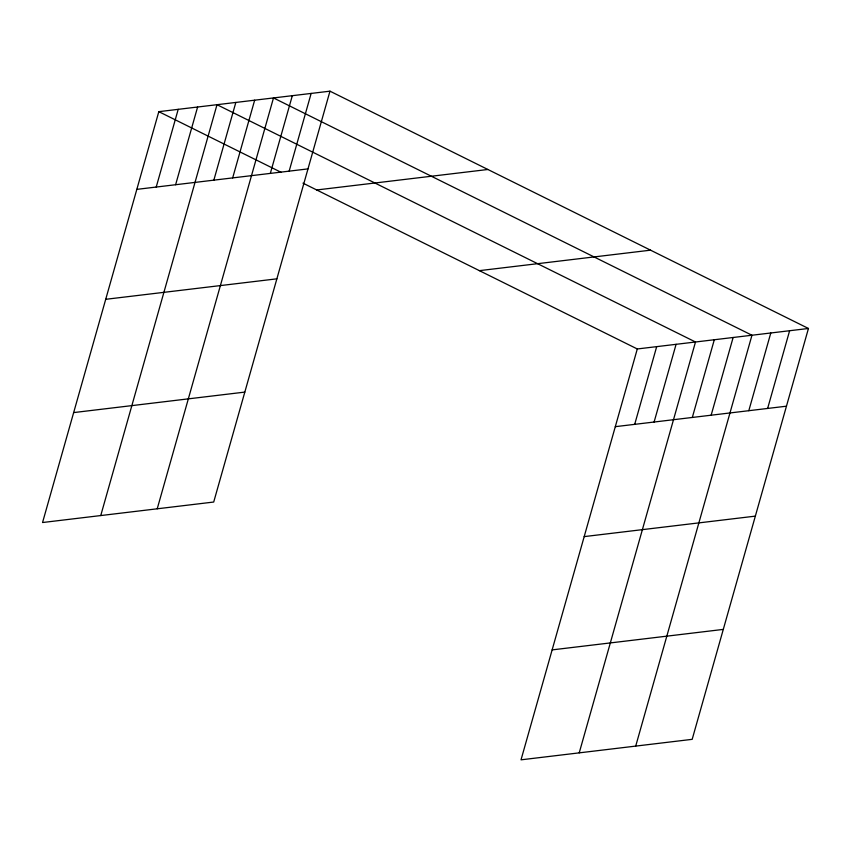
<?xml version="1.0" encoding="UTF-8"?>
<svg xmlns="http://www.w3.org/2000/svg" width="851" height="851" viewBox="0 0 851 851"><rect width="100%" height="100%" fill="white"/><g stroke="black" fill="none" stroke-linecap="round" stroke-linejoin="round"><path stroke-width="1.28" d="M329.975 91.174L158.818 111.662L42.55 522.525L213.707 502.037L329.975 91.174L808.45 328.475L692.182 739.338L521.025 759.826L637.293 348.963L808.45 328.475M156.222 187.05L178.21 109.332M175.614 184.731L197.613 107.013M100.748 515.557L217.005 104.694L695.49 341.996L579.223 752.858M213.846 180.157L235.833 102.439M232.674 177.902L254.662 100.184M157.222 508.802L273.49 97.939L751.965 335.241L635.708 746.104M270.331 173.391L292.319 95.684M289.159 171.136L311.147 93.429M634.697 424.351L656.685 346.634M654.1 422.032L676.088 344.315M692.32 417.458L714.308 339.74M711.149 415.203L733.137 337.485M748.806 410.693L770.793 332.986M767.634 408.437L789.622 330.731M136.82 189.369L307.977 168.892M316.71 189.964L487.868 169.487M105.715 299.307L276.873 278.83M479.39 270.65L650.547 250.173M73.665 412.586L244.822 392.098M615.305 426.67L786.462 406.193M584.19 536.609L755.348 516.131M552.139 649.887L723.297 629.4M158.818 111.662L281.245 172.381M302.977 183.156L637.293 348.963"/></g></svg>
